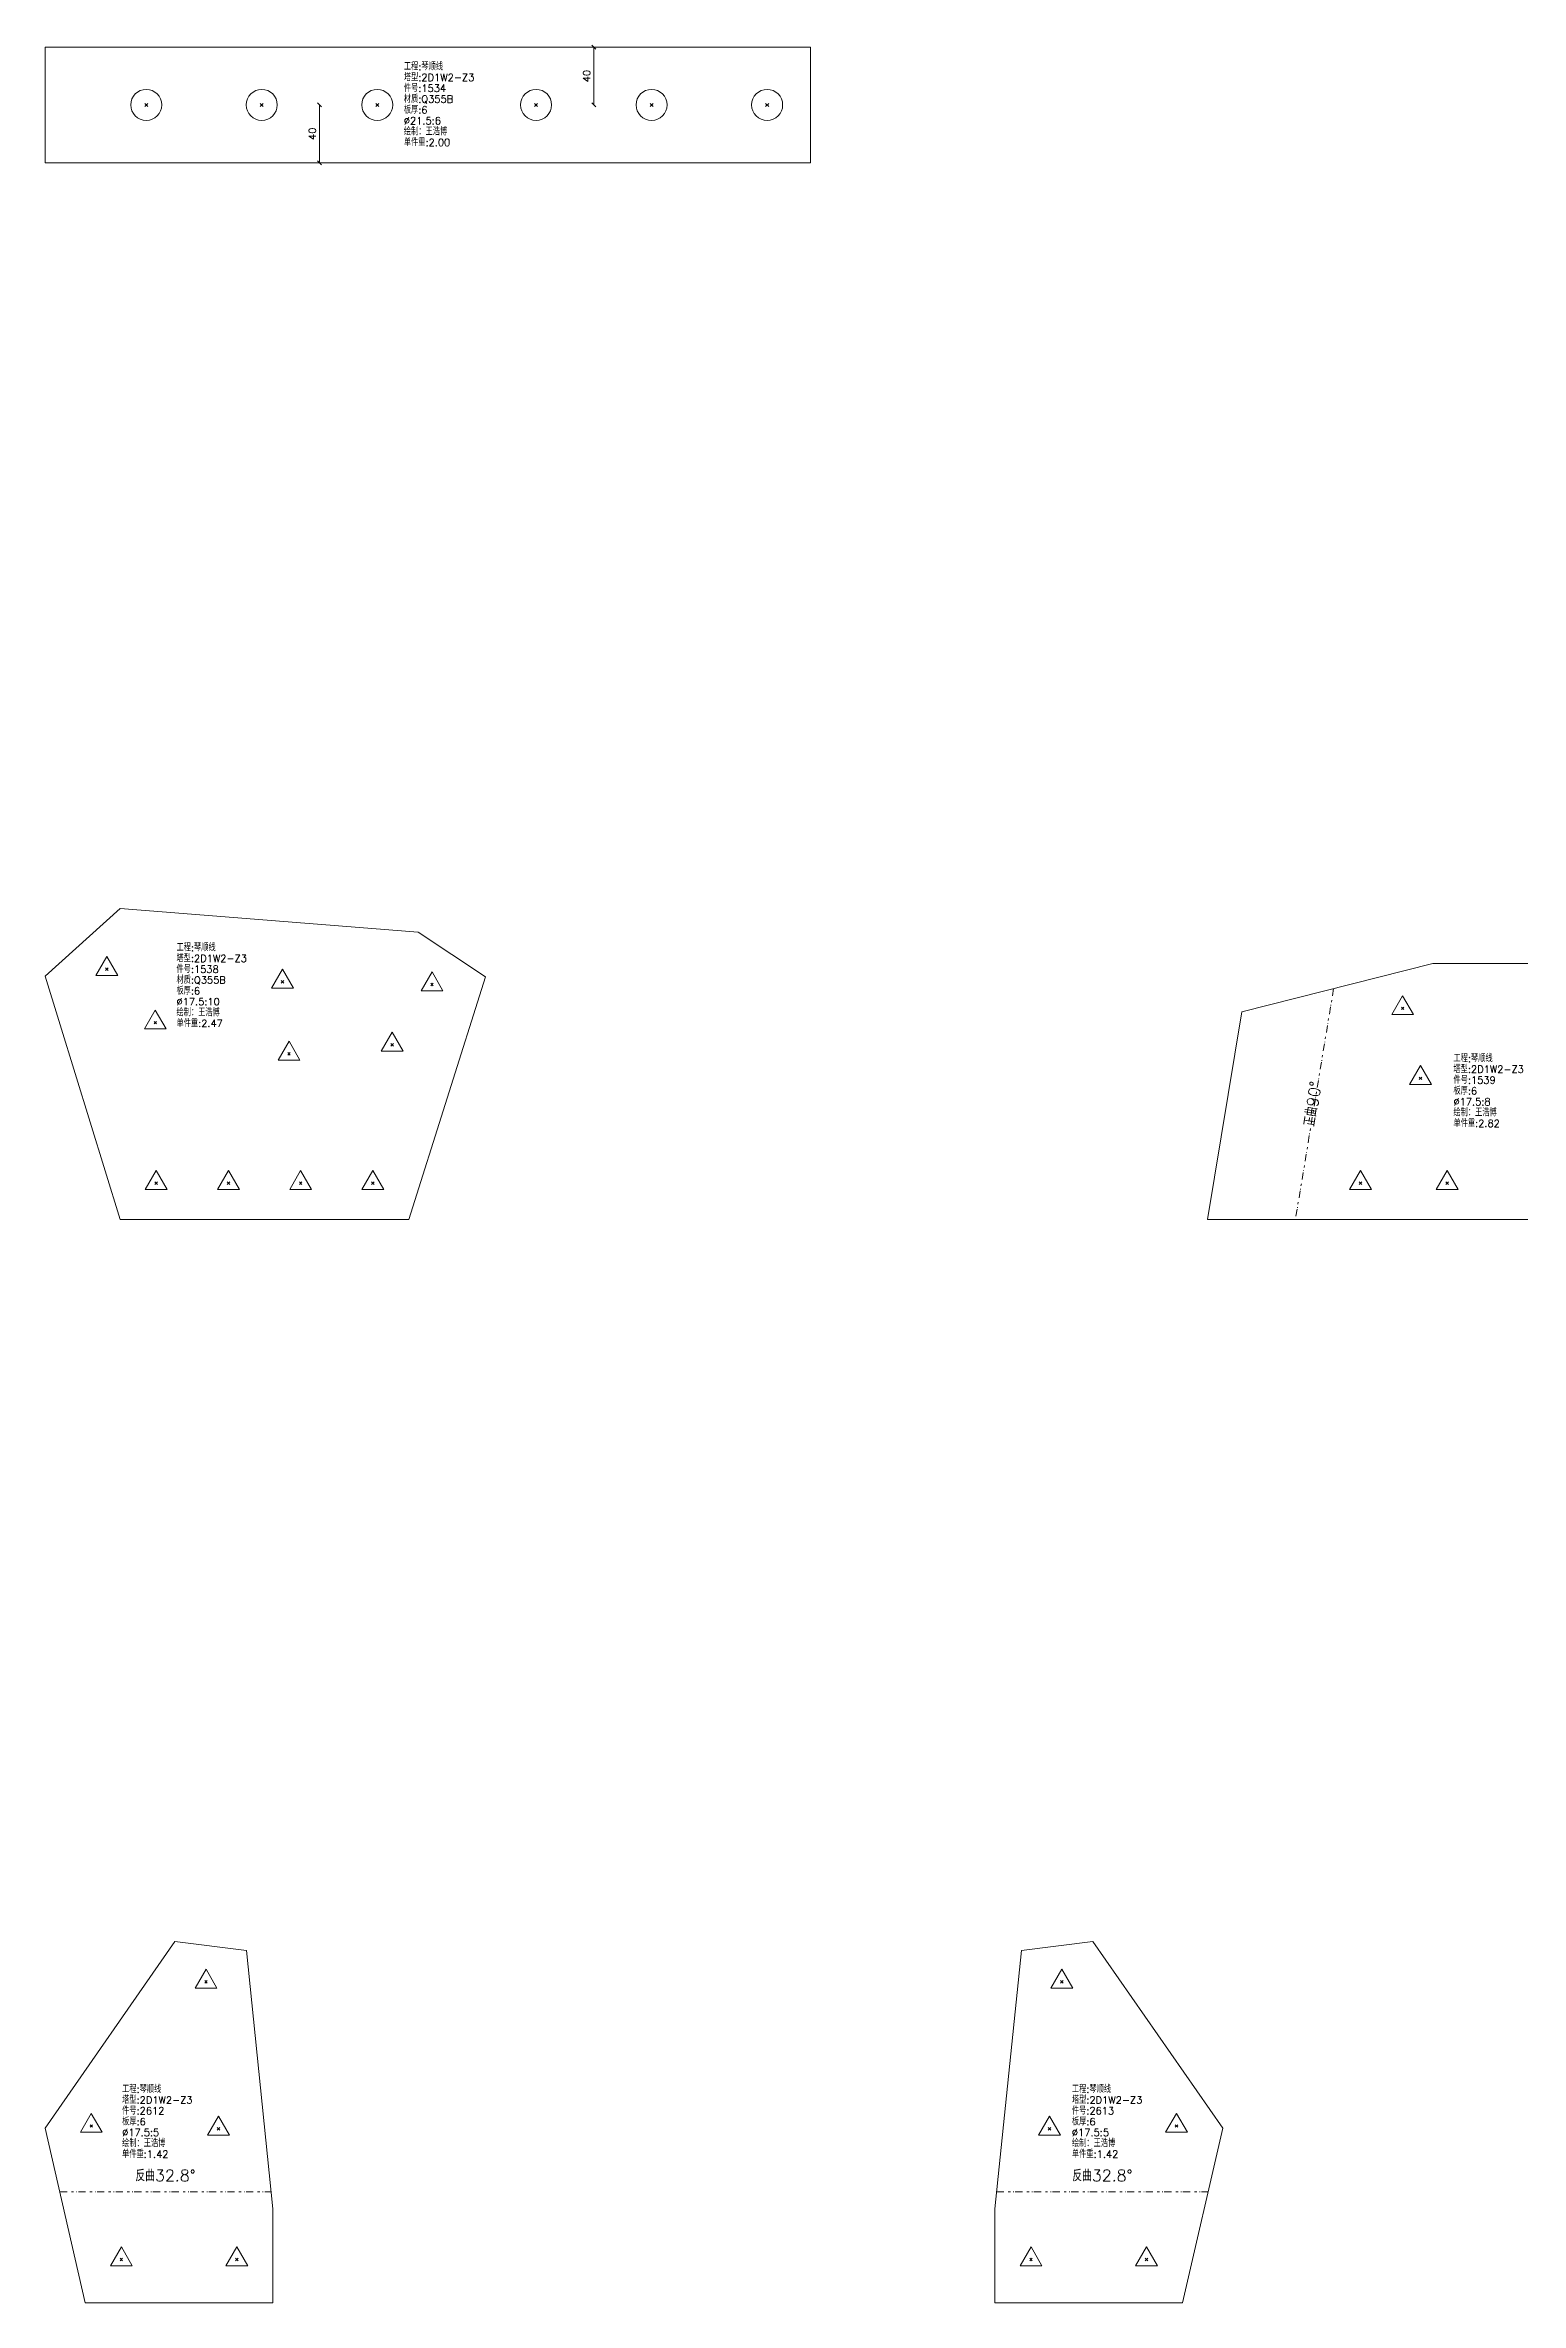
# Model space of a CAD drawing. Extents: x -580 to 8755, y 0 to 14723.
# Drawn here: x 0 to 1022, y 3720 to 5284 of the extents above; entities that cross this region are included whole.
import ezdxf
from ezdxf.enums import TextEntityAlignment as Align

# ---------------------------------------------------------------- set-up
doc = ezdxf.new("R2010")
doc.units = 0
doc.header["$MEASUREMENT"] = 0
doc.linetypes.add('自定义线型', pattern=[12.9, 5, -3, 1.5, -2, 0.4, -1])
doc.layers.add('1', color=7, linetype='CONTINUOUS', lineweight=25)
doc.styles.get("Standard").update_dxf_attribs({"font": 'simplex.shx', "width": 0.7, "height": 3, "bigfont": 'gbhzfs.shx'})

msp = doc.modelspace()

# ---------------------------------------------------------------- linework, layer by layer
at = {"layer": '1', "color": 7, "linetype": 'Continuous', "lineweight": 18}
for p, q in [((530, 5282.42076), (0, 5282.42076)), ((0, 5282.42076), (0, 5202.42076)), ((530, 5202.42076), (530, 5282.42076)), ((0, 5202.42076), (530, 5202.42076)), ((51.90297, 4685.98994), (0, 4639.021)), ((258.35757, 4669.60625), (51.90297, 4685.98994)), ((305.07017, 4638.72043), (258.35757, 4669.60625)), ((961.09797, 4647.95114), (828.80614, 4614.35235)), ((1040.66885, 4647.95114), (961.09797, 4647.95114)), ((0, 4639.021), (51.92308, 4470.67448)), ((251.92308, 4470.67448), (305.07017, 4638.72043)), ((828.80614, 4614.35235), (805.07017, 4470.67448)), ((51.92308, 4470.67448), (251.92308, 4470.67448)), ((805.07017, 4470.67448), (1196.69666, 4470.67448)), ((89.85586, 3970.67448), (0, 3841.24503)), ((139.43965, 3964.23651), (89.85586, 3970.67448)), ((157.75864, 3785.33664), (139.43965, 3964.23651)), ((676.07763, 3964.23651), (657.75864, 3785.33664)), ((725.66142, 3970.67448), (676.07763, 3964.23651)), ((815.51692, 3841.24585), (725.66142, 3970.67448)), ((0, 3841.24503), (27.75864, 3720.33664)), ((787.75864, 3720.33664), (815.51692, 3841.24585)), ((157.75864, 3720.33664), (157.75864, 3785.33664)), ((657.75864, 3785.33664), (657.75864, 3720.33664)), ((27.75864, 3720.33664), (157.75864, 3720.33664)), ((657.75864, 3720.33664), (787.75864, 3720.33664))]:
    msp.add_line(p, q, dxfattribs=at)
at = {"layer": '1', "color": 9, "linetype": 'Continuous', "lineweight": 18}
for p, q in [((378.58579, 5283.83497), (381.41421, 5281.00655)), ((380, 5242.42076), (380, 5282.42076)), ((188.58579, 5243.83497), (191.41421, 5241.00655)), ((190, 5242.42076), (190, 5202.42076)), ((378.58579, 5243.83497), (381.41421, 5241.00655)), ((188.58579, 5203.83497), (191.41421, 5201.00655))]:
    msp.add_line(p, q, dxfattribs=at)
at = {"layer": '1', "color": 7, "linetype": 'Continuous', "lineweight": 13}
for p, q in [((68.925, 5241.34576), (71.075, 5243.49576)), ((71.075, 5241.34576), (68.925, 5243.49576)), ((148.925, 5241.34576), (151.075, 5243.49576)), ((151.075, 5241.34576), (148.925, 5243.49576)), ((228.925, 5241.34576), (231.075, 5243.49576)), ((231.075, 5241.34576), (228.925, 5243.49576)), ((338.925, 5241.34576), (341.075, 5243.49576)), ((341.075, 5241.34576), (338.925, 5243.49576)), ((418.925, 5241.34576), (421.075, 5243.49576)), ((421.075, 5241.34576), (418.925, 5243.49576)), ((498.925, 5241.34576), (501.075, 5243.49576)), ((501.075, 5241.34576), (498.925, 5243.49576)), ((42.72611, 4652.71869), (35.14861, 4639.59369)), ((41.85111, 4643.09369), (43.60111, 4644.84369)), ((43.60111, 4643.09369), (41.85111, 4644.84369)), ((50.30361, 4639.59369), (42.72611, 4652.71869)), ((164.42392, 4643.8654), (156.84642, 4630.7404)), ((172.00142, 4630.7404), (164.42392, 4643.8654)), ((35.14861, 4639.59369), (50.30361, 4639.59369)), ((156.84642, 4630.7404), (172.00142, 4630.7404)), ((163.54892, 4634.2404), (165.29892, 4635.9904)), ((165.29892, 4634.2404), (163.54892, 4635.9904)), ((267.92555, 4642.05951), (260.34805, 4628.93451)), ((260.34805, 4628.93451), (275.50305, 4628.93451)), ((267.05055, 4632.43451), (268.80055, 4634.18451)), ((268.80055, 4632.43451), (267.05055, 4634.18451)), ((275.50305, 4628.93451), (267.92555, 4642.05951)), ((76.27535, 4615.64514), (68.69785, 4602.52014)), ((83.85285, 4602.52014), (76.27535, 4615.64514)), ((940.11355, 4625.57794), (932.53605, 4612.45294)), ((932.53605, 4612.45294), (947.69105, 4612.45294)), ((939.23855, 4615.95294), (940.98855, 4617.70294)), ((940.98855, 4615.95294), (939.23855, 4617.70294)), ((947.69105, 4612.45294), (940.11355, 4625.57794)), ((68.69785, 4602.52014), (83.85285, 4602.52014)), ((75.40035, 4606.02014), (77.15035, 4607.77014)), ((77.15035, 4606.02014), (75.40035, 4607.77014)), ((240.34894, 4600.35183), (232.77144, 4587.22683)), ((247.92644, 4587.22683), (240.34894, 4600.35183)), ((168.8879, 4594.06508), (161.3104, 4580.94008)), ((168.0129, 4584.44008), (169.7629, 4586.19008)), ((169.7629, 4584.44008), (168.0129, 4586.19008)), ((176.4654, 4580.94008), (168.8879, 4594.06508)), ((232.77144, 4587.22683), (247.92644, 4587.22683)), ((239.47394, 4590.72683), (241.22394, 4592.47683)), ((241.22394, 4590.72683), (239.47394, 4592.47683)), ((161.3104, 4580.94008), (176.4654, 4580.94008)), ((952.42154, 4577.11648), (944.84404, 4563.99148)), ((951.54654, 4567.49148), (953.29654, 4569.24148)), ((953.29654, 4567.49148), (951.54654, 4569.24148)), ((959.99904, 4563.99148), (952.42154, 4577.11648)), ((944.84404, 4563.99148), (959.99904, 4563.99148)), ((76.92308, 4504.42448), (69.34558, 4491.29948)), ((84.50058, 4491.29948), (76.92308, 4504.42448)), ((126.92308, 4504.42448), (119.34558, 4491.29948)), ((134.50058, 4491.29948), (126.92308, 4504.42448)), ((176.92308, 4504.42448), (169.34558, 4491.29948)), ((184.50058, 4491.29948), (176.92308, 4504.42448)), ((226.92308, 4504.42448), (219.34558, 4491.29948)), ((234.50058, 4491.29948), (226.92308, 4504.42448)), ((910.88342, 4504.42448), (903.30592, 4491.29948)), ((918.46092, 4491.29948), (910.88342, 4504.42448)), ((970.88341, 4504.42449), (963.30591, 4491.29949)), ((978.46091, 4491.29949), (970.88341, 4504.42449)), ((69.34558, 4491.29948), (84.50058, 4491.29948)), ((76.04808, 4494.79948), (77.79808, 4496.54948)), ((77.79808, 4494.79948), (76.04808, 4496.54948)), ((119.34558, 4491.29948), (134.50058, 4491.29948)), ((126.04808, 4494.79948), (127.79808, 4496.54948)), ((127.79808, 4494.79948), (126.04808, 4496.54948)), ((169.34558, 4491.29948), (184.50058, 4491.29948)), ((176.04808, 4494.79948), (177.79808, 4496.54948)), ((177.79808, 4494.79948), (176.04808, 4496.54948)), ((219.34558, 4491.29948), (234.50058, 4491.29948)), ((226.04808, 4494.79948), (227.79808, 4496.54948)), ((227.79808, 4494.79948), (226.04808, 4496.54948)), ((903.30592, 4491.29948), (918.46092, 4491.29948)), ((910.00842, 4494.79948), (911.75842, 4496.54948)), ((911.75842, 4494.79948), (910.00842, 4496.54948)), ((963.30591, 4491.29949), (978.46091, 4491.29949)), ((970.00841, 4494.79949), (971.75841, 4496.54949)), ((971.75841, 4494.79949), (970.00841, 4496.54949)), ((111.42877, 3951.4136), (103.85127, 3938.2886)), ((110.55377, 3941.7886), (112.30377, 3943.5386)), ((112.30377, 3941.7886), (110.55377, 3943.5386)), ((119.00627, 3938.2886), (111.42877, 3951.4136)), ((704.08851, 3951.4136), (696.51101, 3938.2886)), ((703.21351, 3941.7886), (704.96351, 3943.5386)), ((704.96351, 3941.7886), (703.21351, 3943.5386)), ((711.66601, 3938.2886), (704.08851, 3951.4136)), ((103.85127, 3938.2886), (119.00627, 3938.2886)), ((696.51101, 3938.2886), (711.66601, 3938.2886)), ((31.97697, 3851.55803), (24.39947, 3838.43303)), ((39.55447, 3838.43303), (31.97697, 3851.55803)), ((120.01701, 3849.53696), (112.43951, 3836.41196)), ((127.59451, 3836.41196), (120.01701, 3849.53696)), ((695.50028, 3849.53696), (687.92278, 3836.41196)), ((703.07778, 3836.41196), (695.50028, 3849.53696)), ((783.53941, 3851.55739), (775.96191, 3838.43239)), ((791.11691, 3838.43239), (783.53941, 3851.55739)), ((24.39947, 3838.43303), (39.55447, 3838.43303)), ((31.10197, 3841.93303), (32.85197, 3843.68303)), ((32.85197, 3841.93303), (31.10197, 3843.68303)), ((112.43951, 3836.41196), (127.59451, 3836.41196)), ((119.14201, 3839.91196), (120.89201, 3841.66196)), ((120.89201, 3839.91196), (119.14201, 3841.66196)), ((687.92278, 3836.41196), (703.07778, 3836.41196)), ((694.62528, 3839.91196), (696.37528, 3841.66196)), ((696.37528, 3839.91196), (694.62528, 3841.66196)), ((775.96191, 3838.43239), (791.11691, 3838.43239)), ((782.66441, 3841.93239), (784.41441, 3843.68239)), ((784.41441, 3841.93239), (782.66441, 3843.68239)), ((52.75864, 3759.08664), (45.18114, 3745.96164)), ((60.33614, 3745.96164), (52.75864, 3759.08664)), ((132.75864, 3759.08664), (125.18114, 3745.96164)), ((140.33614, 3745.96164), (132.75864, 3759.08664)), ((682.75864, 3759.08664), (675.18114, 3745.96164)), ((690.33614, 3745.96164), (682.75864, 3759.08664)), ((762.75864, 3759.08664), (755.18114, 3745.96164)), ((770.33614, 3745.96164), (762.75864, 3759.08664)), ((45.18114, 3745.96164), (60.33614, 3745.96164)), ((51.88364, 3749.46164), (53.63364, 3751.21164)), ((53.63364, 3749.46164), (51.88364, 3751.21164)), ((125.18114, 3745.96164), (140.33614, 3745.96164)), ((131.88364, 3749.46164), (133.63364, 3751.21164)), ((133.63364, 3749.46164), (131.88364, 3751.21164)), ((675.18114, 3745.96164), (690.33614, 3745.96164)), ((681.88364, 3749.46164), (683.63364, 3751.21164)), ((683.63364, 3749.46164), (681.88364, 3751.21164)), ((755.18114, 3745.96164), (770.33614, 3745.96164)), ((761.88364, 3749.46164), (763.63364, 3751.21164)), ((763.63364, 3749.46164), (761.88364, 3751.21164))]:
    msp.add_line(p, q, dxfattribs=at)
at = {"layer": '1', "color": 190, "linetype": '自定义线型', "lineweight": 13}
for p, q in [((892.28269, 4630.4738), (865.88341, 4470.67448)), ((10.13416, 3797.10362), (156.55373, 3797.10362)), ((658.96356, 3797.10362), (805.38277, 3797.10362))]:
    msp.add_line(p, q, dxfattribs=at)
at = {"layer": '1', "color": 7, "linetype": 'Continuous', "lineweight": 13}
for centre in [(70, 5242.42076), (150, 5242.42076), (230, 5242.42076), (340, 5242.42076), (420, 5242.42076), (500, 5242.42076)]:
    msp.add_circle(centre, 10.75, dxfattribs=at)

# ---------------------------------------------------------------- texts
at = {"layer": '1', "color": 7, "linetype": 'Continuous', "lineweight": 18}
for s, p in [('工程:琴顺线', (248.40426, 5264.98655)), ('件号:1534', (248.40426, 5249.98655)), ('塔型:2D1W2-Z3', (248.40426, 5257.48655)), ('材质:Q355B', (248.40426, 5242.48655)), ('板厚:6', (248.40426, 5234.98655)), ('绘制：王浩博', (248.40426, 5219.98655)), ('%%c21.5:6', (248.40426, 5227.48655)), ('单件重:2.00', (248.40426, 5212.48655)), ('工程:琴顺线', (90.93934, 4654.898)), ('件号:1538', (90.93934, 4639.898)), ('塔型:2D1W2-Z3', (90.93934, 4647.398)), ('材质:Q355B', (90.93934, 4632.398)), ('板厚:6', (90.93934, 4624.898)), ('绘制：王浩博', (90.93934, 4609.898)), ('%%c17.5:10', (90.93934, 4617.398)), ('单件重:2.47', (90.93934, 4602.398)), ('工程:琴顺线', (975.28767, 4578.1286)), ('件号:1539', (975.28767, 4563.1286)), ('塔型:2D1W2-Z3', (975.28767, 4570.6286)), ('板厚:6', (975.28767, 4555.6286)), ('%%c17.5:8', (975.28767, 4548.1286)), ('绘制：王浩博', (975.28767, 4540.6286)), ('单件重:2.82', (975.28767, 4533.1286)), ('塔型:2D1W2-Z3', (53.28358, 3856.82135)), ('工程:琴顺线', (53.28358, 3864.32135)), ('塔型:2D1W2-Z3', (711.04204, 3856.82135)), ('工程:琴顺线', (711.04204, 3864.32135)), ('件号:2612', (53.28358, 3849.32135)), ('板厚:6', (53.28358, 3841.82135)), ('件号:2613', (711.04204, 3849.32135)), ('板厚:6', (711.04204, 3841.82135)), ('绘制：王浩博', (53.28358, 3826.82135)), ('%%c17.5:5', (53.28358, 3834.32135)), ('绘制：王浩博', (711.04204, 3826.82135)), ('%%c17.5:5', (711.04204, 3834.32135)), ('单件重:1.42', (53.28358, 3819.32135)), ('单件重:1.42', (711.04204, 3819.32135))]:
    msp.add_text(s, height=5, dxfattribs=at).set_placement(p, align=Align.BOTTOM_LEFT)
for p in [(379, 5262.42076), (189, 5222.42076)]:
    msp.add_text('40', height=5, rotation=90, dxfattribs=at).set_placement(p, align=Align.BOTTOM_CENTER)
at = {"layer": '1', "color": 7, "linetype": 'Continuous', "lineweight": 13}
msp.add_text('正曲90%%d', height=8, rotation=81, dxfattribs=at).set_placement((884.01619, 4549.75917), align=Align.BOTTOM_CENTER)
for p in [(83.34395, 3802.10362), (732.17316, 3802.10362)]:
    msp.add_text('反曲32.8%%d', height=8, dxfattribs=at).set_placement(p, align=Align.BOTTOM_CENTER)

doc.saveas('drawing.dxf')
